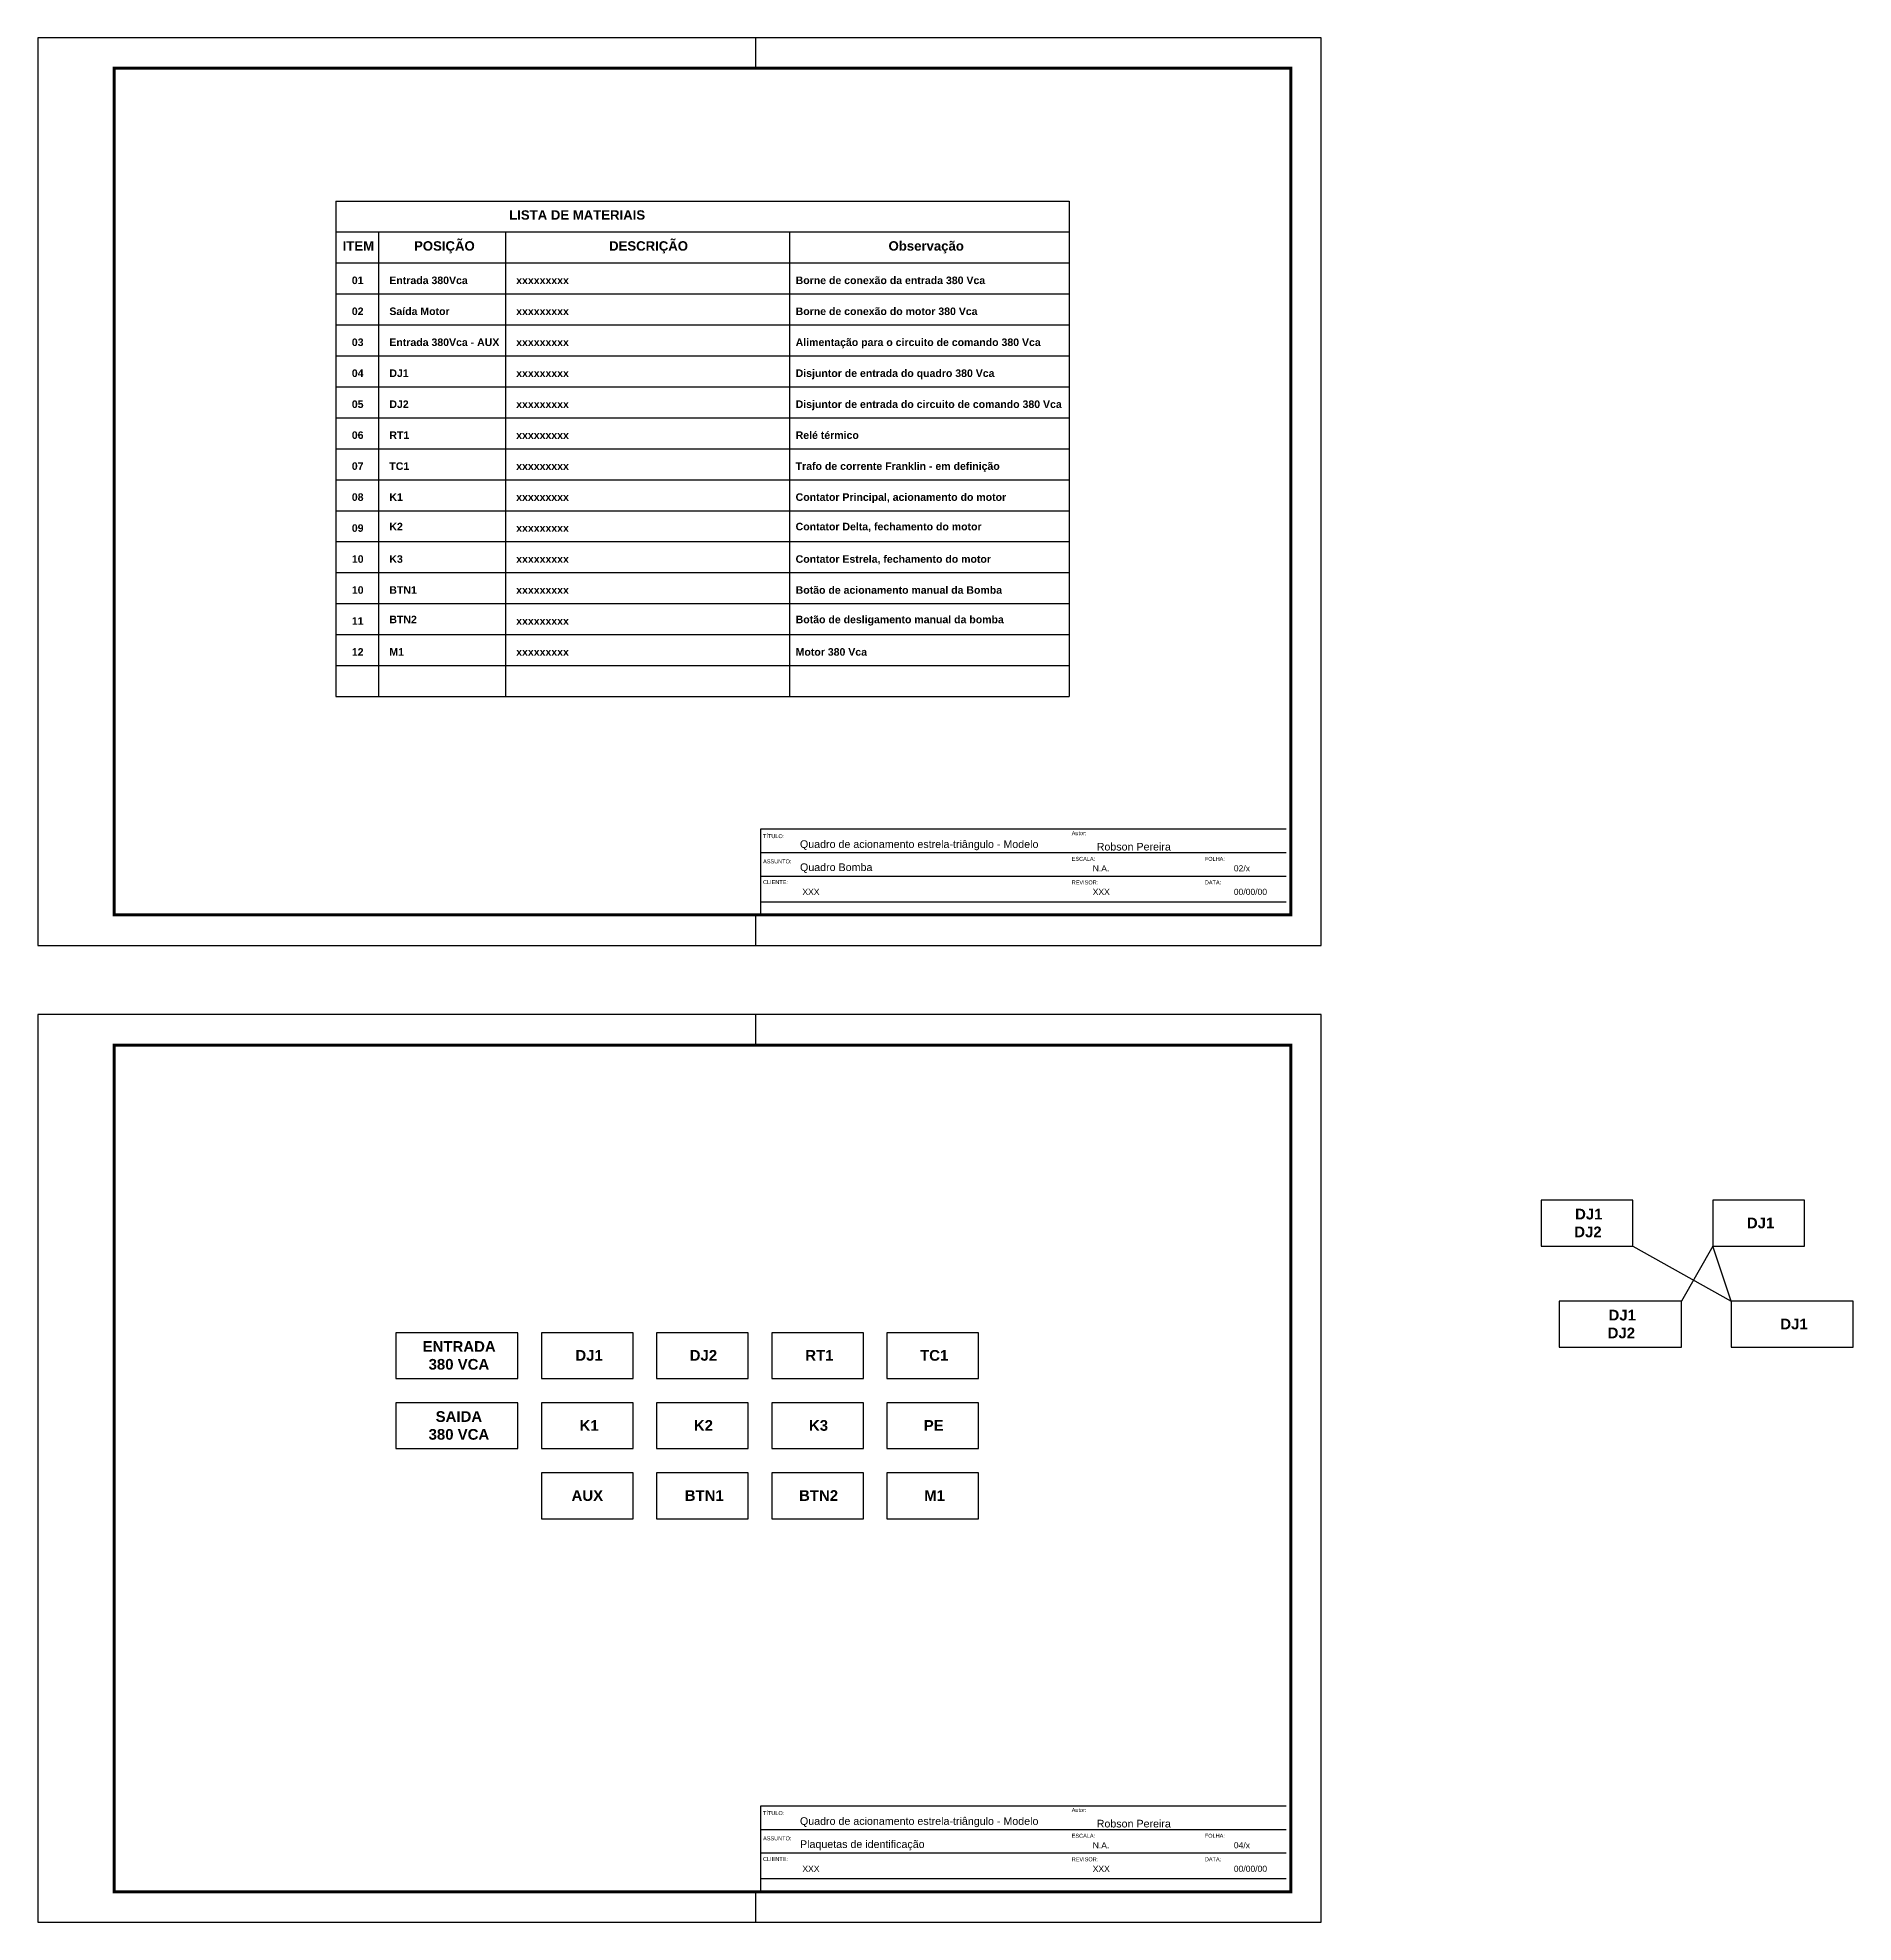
# Model space of a CAD drawing. Header units: millimetres. Extents: x 2659 to 3827, y -300 to 317.
# Drawn here: x 3233 to 3827, y -300 to 317 of the extents above; entities that cross this region are included whole.
import ezdxf

# ---------------------------------------------------------------- set-up
doc = ezdxf.new("R2010")
doc.units = ezdxf.units.MM
doc.layers.add('ARQ-FOLHA', color=7, linetype='Continuous')
doc.styles.add('arial', font='arial.ttf')
doc.styles.add('TRINIDAD', font='arial.ttf')

# ---------------------------------------------------------------- blocks, each defined once
blk = doc.blocks.new('FOLHA A3')
at = {"layer": 'ARQ-FOLHA'}
for p, q in [((420, 0), (0, 0)), ((0, 0), (0, -297)), ((235, -10), (235, 0)), ((420, -297), (420, 0)), ((235, -297), (235, -287)), ((0, -297), (420, -297))]:
    blk.add_line(p, q, dxfattribs=at)
at = {"layer": 'ARQ-FOLHA', "const_width": 1}
blk.add_lwpolyline([(410, -10), (25, -10), (25, -287), (410, -287), (410, -10)], dxfattribs=at)
blk = doc.blocks.new('A$C016347F4')
at = {"layer": 'ARQ-FOLHA'}
for p, q in [((0, 162.13), (239.94, 162.13)), ((0, 162.13), (0, 0)), ((239.94, 162.13), (239.94, 0)), ((0, 152), (239.94, 152)), ((14.01, 152), (14.01, 0)), ((55.5, 152), (55.5, 0)), ((148.5, 152), (148.5, 0)), ((0, 141.86), (239.94, 141.86)), ((0, 131.73), (239.94, 131.73)), ((0, 121.6), (239.94, 121.6)), ((0, 111.46), (239.94, 111.46)), ((0, 101.33), (239.94, 101.33)), ((0, 91.2), (239.94, 91.2)), ((0, 81.07), (239.94, 81.07)), ((0, 70.93), (239.94, 70.93)), ((0, 60.8), (239.94, 60.8)), ((0, 50.67), (239.94, 50.67)), ((0, 40.53), (239.94, 40.53)), ((0, 30.4), (239.94, 30.4)), ((0, 20.27), (239.94, 20.27)), ((0, 10.13), (239.94, 10.13)), ((0, 0), (239.94, 0))]:
    blk.add_line(p, q, dxfattribs=at)
blk = doc.blocks.new('A$C5C945ABA')
at = {"layer": 'ARQ-FOLHA', "color": 4}
blk.add_lwpolyline([(0, 0), (40, 0), (40, 15), (0, 15)], close=True, dxfattribs=at)
blk = doc.blocks.new('A$C492C031E')
at = {"layer": 'ARQ-FOLHA', "color": 4}
blk.add_lwpolyline([(0, 0), (30, 0), (30, 15), (0, 15)], close=True, dxfattribs=at)
blk = doc.blocks.new('A$C47A97EAA')
at = {"layer": 'ARQ-FOLHA', "color": 4}
blk.add_lwpolyline([(0, 0), (30, 0), (30, 15), (0, 15)], close=True, dxfattribs=at)
blk = doc.blocks.new('A$C03572CE5')
at = {"layer": 'ARQ-FOLHA', "color": 4}
blk.add_lwpolyline([(0, 0), (40, 0), (40, 15), (0, 15)], close=True, dxfattribs=at)

msp = doc.modelspace()

# ---------------------------------------------------------------- linework, layer by layer
at = {"layer": 'ARQ-FOLHA'}
for p, q in [((3641.56, 58), (3469.56, 58)), ((3469.56, 58), (3469.56, 30.01)), ((3641.56, 50.3), (3469.56, 50.3)), ((3641.56, 42.6), (3469.56, 42.6)), ((3641.56, 34.2), (3469.56, 34.2)), ((3754.98, -78.4), (3787.13, -96.46)), ((3781.19, -78.4), (3770.92, -96.46)), ((3787.13, -96.46), (3781.19, -78.4)), ((3641.56, -261.65), (3469.56, -261.65)), ((3469.56, -261.65), (3469.56, -289.65)), ((3641.56, -269.35), (3469.56, -269.35)), ((3641.56, -277.05), (3469.56, -277.05)), ((3641.56, -285.46), (3469.56, -285.46))]:
    msp.add_line(p, q, dxfattribs=at)

# ---------------------------------------------------------------- block references
for name, p in [('FOLHA A3', (3233.06, 317.01)), ('A$C016347F4', (3330.59, 101.44)), ('FOLHA A3', (3233.06, -2.65)), ('A$C492C031E', (3724.98, -78.4)), ('A$C47A97EAA', (3781.19, -78.4)), ('A$C5C945ABA', (3730.92, -111.46)), ('A$C03572CE5', (3787.13, -111.46)), ('A$C5C945ABA', (3350.2, -121.72)), ('A$C47A97EAA', (3397.88, -121.72)), ('A$C47A97EAA', (3435.56, -121.72)), ('A$C47A97EAA', (3473.24, -121.72)), ('A$C47A97EAA', (3510.92, -121.72)), ('A$C5C945ABA', (3350.2, -144.65)), ('A$C47A97EAA', (3397.88, -144.65)), ('A$C47A97EAA', (3435.56, -144.65)), ('A$C47A97EAA', (3473.24, -144.65)), ('A$C47A97EAA', (3510.92, -144.65)), ('A$C47A97EAA', (3397.88, -167.58)), ('A$C47A97EAA', (3435.56, -167.58)), ('A$C47A97EAA', (3473.24, -167.58)), ('A$C47A97EAA', (3510.92, -167.58))]:
    msp.add_blockref(name, p, dxfattribs=at)

# ---------------------------------------------------------------- texts
at = {"attachment_point": 1, "style": 'TRINIDAD'}
for s, insert, char_height, width in [('{\\fArial|b1|i0|c0|p34;LISTA DE MATERIAIS}', (3387.34, 260.54), 3.0814, 2499.9812), ('{\\fArial|b1|i0|c0|p34;ITEM}', (3332.84, 250.41), 3.0814, 2499.9812), ('{\\fArial|b1|i0|c0|p34;POSIÇÃO}', (3356.21, 250.41), 3.0814, 2499.9812), ('{\\fArial|b1|i0|c0|p34;DESCRIÇÃO}', (3420.02, 250.41), 3.0814, 2499.9812), ('{\\fArial|b1|i0|c0|p34;Observação}', (3511.46, 250.41), 3.0814, 2499.9812), ('{\\fArial|b1|i0|c0|p34;01}', (3335.85, 238.85), 2.4651, 1999.985), ('{\\fArial|b1|i0|c0|p34;Entrada 380Vca}', (3348.13, 238.85), 2.4651, 1999.985), ('{\\fArial|b1|i0|c0|p34;xxxxxxxxx}', (3389.63, 238.85), 2.4651, 1999.985), ('{\\fArial|b1|i0|c0|p34;Borne de conexão da entrada 380 Vca}', (3481.07, 238.85), 2.4651, 1999.985), ('{\\fArial|b1|i0|c0|p34;02}', (3335.85, 228.72), 2.4651, 1999.985), ('{\\fArial|b1|i0|c0|p34;Saída Motor}', (3348.13, 228.72), 2.4651, 1999.985), ('{\\fArial|b1|i0|c0|p34;Borne de conexão do motor 380 Vca}', (3481.07, 228.72), 2.4651, 1999.985), ('{\\fArial|b1|i0|c0|p34;xxxxxxxxx}', (3389.63, 228.72), 2.4651, 1999.985), ('{\\fArial|b1|i0|c0|p34;03}', (3335.85, 218.59), 2.4651, 1999.985), ('{\\fArial|b1|i0|c0|p34;Entrada 380Vca - AUX}', (3348.13, 218.59), 2.4651, 1999.985), ('{\\fArial|b1|i0|c0|p34;xxxxxxxxx}', (3389.63, 218.59), 2.4651, 1999.985), ('{\\fArial|b1|i0|c0|p34;Alimentação para o circuito de comando 380 Vca}', (3481.07, 218.59), 2.4651, 1999.985), ('{\\fArial|b1|i0|c0|p34;04}', (3335.85, 208.46), 2.4651, 1999.985), ('{\\fArial|b1|i0|c0|p34;DJ1}', (3348.13, 208.46), 2.4651, 1999.985), ('{\\fArial|b1|i0|c0|p34;xxxxxxxxx}', (3389.63, 208.46), 2.4651, 1999.985), ('{\\fArial|b1|i0|c0|p34;Disjuntor de entrada do quadro 380 Vca}', (3481.07, 208.46), 2.4651, 1999.985), ('{\\fArial|b1|i0|c0|p34;05}', (3335.85, 198.32), 2.4651, 1999.985), ('{\\fArial|b1|i0|c0|p34;DJ2}', (3348.13, 198.32), 2.4651, 1999.985), ('{\\fArial|b1|i0|c0|p34;xxxxxxxxx}', (3389.63, 198.32), 2.4651, 1999.985), ('{\\fArial|b1|i0|c0|p34;Disjuntor de entrada do circuito de comando 380 Vca}', (3481.07, 198.32), 2.4651, 1999.985), ('{\\fArial|b1|i0|c0|p34;06}', (3335.85, 188.19), 2.4651, 1999.985), ('{\\fArial|b1|i0|c0|p34;RT1}', (3348.13, 188.19), 2.4651, 1999.985), ('{\\fArial|b1|i0|c0|p34;xxxxxxxxx}', (3389.63, 188.19), 2.4651, 1999.985), ('{\\fArial|b1|i0|c0|p34;Relé térmico}', (3481.07, 188.19), 2.4651, 1999.985), ('{\\fArial|b1|i0|c0|p34;07}', (3335.85, 178.06), 2.4651, 1999.985), ('{\\fArial|b1|i0|c0|p34;TC1}', (3348.13, 178.06), 2.4651, 1999.985), ('{\\fArial|b1|i0|c0|p34;xxxxxxxxx}', (3389.63, 178.06), 2.4651, 1999.985), ('{\\fArial|b1|i0|c0|p34;Trafo de corrente Franklin - em definição}', (3481.07, 178.06), 2.4651, 1999.985), ('{\\fArial|b1|i0|c0|p34;08}', (3335.85, 167.92), 2.4651, 1999.985), ('{\\fArial|b1|i0|c0|p34;K1}', (3348.13, 167.92), 2.4651, 1999.985), ('{\\fArial|b1|i0|c0|p34;xxxxxxxxx}', (3389.63, 167.92), 2.4651, 1999.985), ('{\\fArial|b1|i0|c0|p34;Contator Principal, acionamento do motor}', (3481.07, 167.92), 2.4651, 1999.985), ('{\\fArial|b1|i0|c0|p34;09}', (3335.85, 157.79), 2.4651, 1999.985), ('{\\fArial|b1|i0|c0|p34;K2}', (3348.13, 158.28), 2.4651, 1999.985), ('{\\fArial|b1|i0|c0|p34;xxxxxxxxx}', (3389.63, 157.79), 2.4651, 1999.985), ('{\\fArial|b1|i0|c0|p34;Contator Delta, fechamento do motor}', (3481.07, 158.28), 2.4651, 1999.985), ('{\\fArial|b1|i0|c0|p34;10}', (3335.85, 147.66), 2.4651, 1999.985), ('{\\fArial|b1|i0|c0|p34;K3}', (3348.13, 147.66), 2.4651, 1999.985), ('{\\fArial|b1|i0|c0|p34;xxxxxxxxx}', (3389.63, 147.66), 2.4651, 1999.985), ('{\\fArial|b1|i0|c0|p34;Contator Estrela, fechamento do motor}', (3481.07, 147.66), 2.4651, 1999.985), ('{\\fArial|b1|i0|c0|p34;10}', (3335.85, 137.52), 2.4651, 1999.985), ('{\\fArial|b1|i0|c0|p34;BTN1}', (3348.13, 137.52), 2.4651, 1999.985), ('{\\fArial|b1|i0|c0|p34;xxxxxxxxx}', (3389.63, 137.52), 2.4651, 1999.985), ('{\\fArial|b1|i0|c0|p34;Botão de acionamento manual da Bomba}', (3481.07, 137.52), 2.4651, 1999.985), ('{\\fArial|b1|i0|c0|p34;11}', (3335.85, 127.39), 2.4651, 1999.985), ('{\\fArial|b1|i0|c0|p34;BTN2}', (3348.13, 127.88), 2.4651, 1999.985), ('{\\fArial|b1|i0|c0|p34;xxxxxxxxx}', (3389.63, 127.39), 2.4651, 1999.985), ('{\\fArial|b1|i0|c0|p34;Botão de desligamento manual da bomba}', (3481.07, 127.88), 2.4651, 1999.985), ('{\\fArial|b1|i0|c0|p34;12}', (3335.85, 117.26), 2.4651, 1999.985), ('{\\fArial|b1|i0|c0|p34;M1}', (3348.13, 117.26), 2.4651, 1999.985), ('{\\fArial|b1|i0|c0|p34;Motor 380 Vca}', (3481.07, 117.26), 2.4651, 1999.985), ('{\\fArial|b1|i0|c0|p34;xxxxxxxxx}', (3389.63, 117.26), 2.4651, 1999.985)]:
    msp.add_mtext(s, dxfattribs=dict(at, insert=insert, char_height=char_height, width=width))
at = {"color": 4, "char_height": 3.5, "attachment_point": 1, "style": 'TRINIDAD'}
for s, insert, width in [('\\pi1.5225;{\\fArial|b1|i0|c0|p34;DJ1\\P\\pi1.2479;DJ2}', (3734.57, -66.16), 10.8662), ('\\pi1.5225;{\\fArial|b1|i0|c0|p34;DJ1}', (3790.78, -69.07), 10.8662), ('\\pi1.5225;{\\fArial|b1|i0|c0|p34;DJ1\\P\\pi1.2479;DJ2}', (3745.51, -99.22), 10.8662), ('\\pi1.5225;{\\fArial|b1|i0|c0|p34;DJ1}', (3801.72, -102.13), 10.8662), ('\\pi8.4587;{\\fArial|b1|i0|c0|p34;ENTRADA\\P\\pi10.404;380 VCA}', (3350.56, -109.48), 40.4457), ('\\pi1.5225;{\\fArial|b1|i0|c0|p34;DJ1}', (3407.47, -112.39), 10.8662), ('\\pi1.2479;{\\fArial|b1|i0|c0|p34;DJ2}', (3445.15, -112.39), 10.8662), ('\\pi1.3912;{\\fArial|b1|i0|c0|p34;RT1}', (3482.83, -112.39), 10.8662), ('\\pi1.2646;{\\fArial|b1|i0|c0|p34;TC1}', (3520.51, -112.39), 10.8662), ('\\pi12.714;{\\fArial|b1|i0|c0|p34;SAIDA\\P\\pi10.404;380 VCA}', (3350.56, -132.41), 40.4457), ('\\pi2.8881;{\\fArial|b1|i0|c0|p34;K1}', (3407.47, -135.32), 10.8662), ('\\pi2.6135;{\\fArial|b1|i0|c0|p34;K2}', (3445.15, -135.32), 10.8662), ('\\pi2.5956;{\\fArial|b1|i0|c0|p34;K3}', (3482.83, -135.32), 10.8662), ('\\pi2.4715;{\\fArial|b1|i0|c0|p34;PE}', (3520.51, -135.32), 10.8662), ('\\pi0.27503;{\\fArial|b1|i0|c0|p34;AUX}', (3407.47, -158.25), 10.8662), ('\\pi-0.37436;{\\fArial|b1|i0|c0|p34;BTN1}', (3445.15, -158.25), 10.8662), ('\\pi-0.64891;{\\fArial|b1|i0|c0|p34;BTN2}', (3482.83, -158.25), 10.8662), ('\\pi2.6076;{\\fArial|b1|i0|c0|p34;M1}', (3520.51, -158.25), 10.8662)]:
    msp.add_mtext(s, dxfattribs=dict(at, insert=insert, width=width))
at = {"layer": 'ARQ-FOLHA', "style": 'arial'}
for s, height, p in [('TÍTULO:', 1.3, (3470.39, 55.1)), ('Autor:', 1.3, (3571.39, 56.07)), ('Quadro de acionamento estrela-triângulo - Modelo', 2.5, (3482.47, 51.89)), ('Robson Pereira', 2.5, (3579.57, 51.05)), ('ASSUNTO:', 1.3, (3470.41, 46.83)), ('Quadro Bomba', 2.5, (3482.49, 44.33)), ('ESCALA:', 1.3, (3571.39, 47.67)), ('N.A.', 2, (3578.26, 44.22)), ('FOLHA:', 1.3, (3614.95, 47.67)), ('02/x', 2, (3624.44, 44.22)), ('CLIENTE:', 1.3, (3470.39, 40.06)), ('XXX', 2, (3483.27, 36.52)), ('REVISOR:', 1.3, (3571.39, 39.97)), ('XXX', 2, (3578.26, 36.52)), ('DATA:', 1.3, (3614.95, 39.97)), ('00/00/00', 2, (3624.44, 36.52)), ('TÍTULO:', 1.3, (3470.39, -264.55)), ('Quadro de acionamento estrela-triângulo - Modelo', 2.5, (3482.47, -267.77)), ('Autor:', 1.3, (3571.39, -263.58)), ('ESCALA:', 1.3, (3571.39, -271.98)), ('Robson Pereira', 2.5, (3579.57, -268.61)), ('FOLHA:', 1.3, (3614.95, -271.98)), ('ASSUNTO:', 1.3, (3470.41, -272.83)), ('Plaquetas de identificação', 2.5, (3482.49, -275.32)), ('N.A.', 2, (3578.26, -275.44)), ('04/x', 2, (3624.44, -275.44)), ('CLIENTE:', 1.3, (3470.39, -279.59)), ('XXX', 2, (3483.27, -283.14)), ('REVISOR:', 1.3, (3571.39, -279.68)), ('XXX', 2, (3578.26, -283.14)), ('DATA:', 1.3, (3614.95, -279.68)), ('00/00/00', 2, (3624.44, -283.14))]:
    msp.add_text(s, height=height, dxfattribs=at).set_placement(p)

doc.saveas('drawing.dxf')
